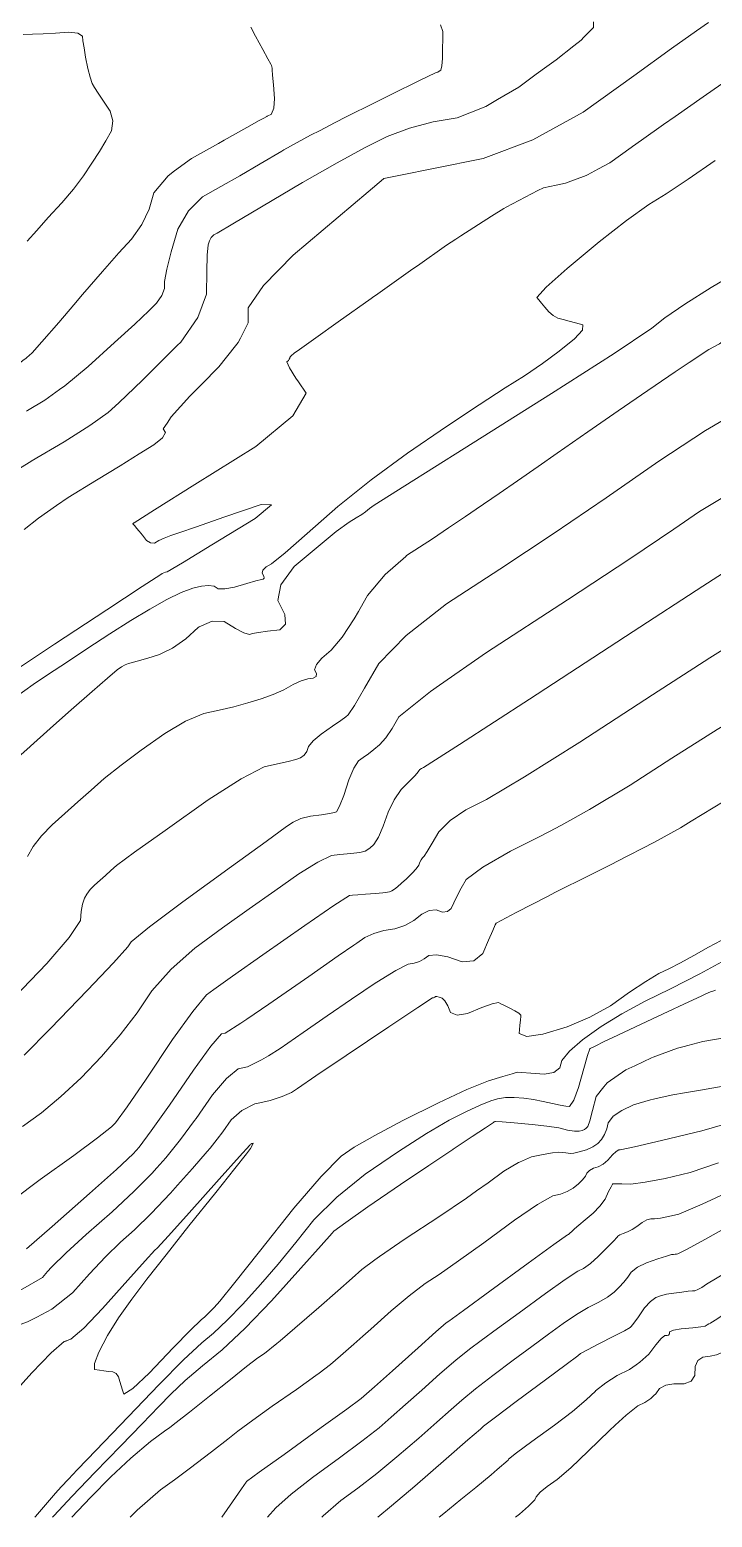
# Model space of a CAD drawing. Header units: inches. Extents: x 1337389 to 1347141, y 407035 to 414577.
# Drawn here: x 1338532 to 1338864, y 407035 to 407759 of the extents above; entities that cross this region are included whole.
import ezdxf

# ---------------------------------------------------------------- set-up
doc = ezdxf.new("R2010")
doc.units = ezdxf.units.IN
doc.header["$MEASUREMENT"] = 0
doc.layers.add('Topo', color=7, linetype='Continuous', lineweight=15, true_color=0x459900)

msp = doc.modelspace()

# ---------------------------------------------------------------- linework, layer by layer
at = {"layer": 'Topo'}
for p, q in [((1338778.0539, 407737.6461, 1020), (1338783.2169, 407741.3901, 1020)), ((1338679.8301, 407713.9589, 1015), (1338672.8641, 407710.3519, 1015)), ((1338763.338, 407672.9921, 1030), (1338778.8541, 407681.0671, 1030)), ((1338741.292, 407658.9562, 1030), (1338756.2099, 407668.5471, 1030)), ((1338738.8759, 407657.4029, 1030), (1338741.292, 407658.9562, 1030)), ((1338700.9218, 407630.8431, 1030), (1338718.0119, 407642.9361, 1030)), ((1338718.0119, 407642.9361, 1030), (1338720.1869, 407644.4748, 1030)), ((1338698.3639, 407629.0329, 1030), (1338700.9218, 407630.8431, 1030)), ((1338679.4389, 407615.6071, 1030), (1338681.703, 407617.2129, 1030)), ((1338829.2171, 407581.6489, 1045), (1338845.5671, 407592.8573, 1045)), ((1338820.8809, 407575.934, 1045), (1338829.2171, 407581.6489, 1045)), ((1338788.234, 407553.2419, 1045), (1338803.0929, 407563.584, 1045)), ((1338759.9502, 407533.674, 1045), (1338768.9119, 407539.8559, 1045)), ((1338735.347, 407516.8579, 1045), (1338743.552, 407522.424, 1045)), ((1338691.465, 407476.189, 1045), (1338695.3129, 407482.8612, 1045)), ((1338617.7621, 407470.3811, 1040), (1338615.1868, 407469.2309, 1040)), ((1338794.3611, 407374.4751, 1070), (1338789.9091, 407372.01, 1070)), ((1338851.7959, 407264.9759, 1095), (1338850.057, 407264.509, 1095)), ((1338839.3239, 407239.7949, 1100), (1338835.0778, 407238.8671, 1100)), ((1338607.2471, 407222.1682, 1075), (1338611.836, 407228.3899, 1075)), ((1338535.073, 407132.7408, 1080), (1338533.103, 407131.694, 1080)), ((1338549.121, 407121.0509, 1085), (1338549.3959, 407121.1468, 1085))]:
    msp.add_line(p, q, dxfattribs=at)
for points, elevation in [([(1338634.122, 407609.1899), (1338637.853, 407616.668), (1338637.9349, 407623.913), (1338645.2621, 407634.9079), (1338659.8331, 407649.6532), (1338681.65, 407668.1491), (1338696.257, 407680.523), (1338703.6549, 407686.7779), (1338703.844, 407686.911), (1338711.9859, 407688.61), (1338728.0789, 407691.8721), (1338752.125, 407696.6999), (1338776.3688, 407705.8271), (1338800.811, 407719.2531), (1338825.4499, 407736.9779), (1338843.837, 407750.155), (1338855.9711, 407758.7841), (1338861.8508, 407762.865)], 1025), ([(1338639.145, 407760.6289), (1338641.5031, 407756.1959), (1338645.0389, 407749.734), (1338647.501, 407745.202), (1338648.8891, 407742.602), (1338649.2019, 407741.9321), (1338649.4149, 407741.2612), (1338649.525, 407740.5881), (1338649.535, 407739.913), (1338649.733, 407737.2501), (1338650.122, 407732.5991), (1338650.699, 407725.9599), (1338650.396, 407721.1899), (1338649.264, 407718.418)], 1010), ([(1338731.4329, 407761.8119), (1338732.5059, 407758.5613), (1338732.5269, 407757.0771), (1338732.5168, 407754.3881), (1338732.4759, 407750.4941), (1338732.405, 407745.3949), (1338732.0949, 407741.8051), (1338731.548, 407739.7261), (1338730.762, 407739.157), (1338730.0691, 407738.75), (1338729.468, 407738.5061), (1338728.9581, 407738.4242), (1338721.5299, 407734.8309), (1338707.1822, 407727.726), (1338698.9699, 407723.626)], 1015), ([(1338801.1531, 407755.6569), (1338805.8939, 407760.4621), (1338805.9321, 407763.128)], 1020), ([(1338530.3601, 407656.3951), (1338535.0121, 407661.6671), (1338540.63, 407667.8758), (1338547.2131, 407675.0211), (1338552.948, 407681.818), (1338557.8352, 407688.2649), (1338561.8739, 407694.3639), (1338565.4743, 407700.0379), (1338568.6359, 407705.288), (1338571.3601, 407710.1141), (1338572.065, 407714.9378), (1338570.7509, 407719.7609), (1338567.4179, 407724.5809), (1338564.855, 407728.428), (1338563.062, 407731.2998), (1338562.039, 407733.1981), (1338560.9879, 407736.286), (1338559.91, 407740.563), (1338558.8042, 407746.0309), (1338558.004, 407750.4662), (1338557.5109, 407753.8702), (1338557.3228, 407756.241), (1338555.0181, 407757.6709), (1338550.5951, 407758.1599), (1338544.0552, 407757.7071), (1338538.189, 407757.3791), (1338532.9968, 407757.1772), (1338528.4811, 407757.1)], 1005), ([(1338783.2169, 407741.3901), (1338787.6948, 407744.6368), (1338796.255, 407751.4619)], 1020), ([(1338796.255, 407751.4619), (1338799.8159, 407754.302), (1338801.1531, 407755.6569)], 1020), ([(1338845.592, 407717.1443), (1338859.2781, 407726.709), (1338882.7961, 407743.032), (1338887.3102, 407746.514)], 1030), ([(1338759.1879, 407725.3992), (1338769.534, 407731.4691), (1338778.0539, 407737.6461)], 1020), ([(1338603.403, 407605.6789), (1338605.0389, 407607.3201), (1338613.3461, 407619.2632), (1338617.5619, 407630.7071), (1338617.6861, 407641.6521), (1338617.964, 407649.6131), (1338618.397, 407654.5889), (1338618.9851, 407656.5799), (1338619.906, 407658.203), (1338621.16, 407659.457), (1338622.7479, 407660.3431), (1338630.461, 407664.881), (1338644.2969, 407673.0729), (1338664.258, 407684.9172), (1338681.1001, 407694.5779), (1338694.824, 407702.056), (1338705.4301, 407707.35), (1338716.426, 407711.508), (1338727.8139, 407714.5301), (1338739.5929, 407716.4149), (1338753.4999, 407722.0622), (1338759.1879, 407725.3992)], 1020), ([(1338698.9699, 407723.626), (1338685.9159, 407717.11), (1338679.8301, 407713.9589)], 1015), ([(1338646.8989, 407717.1311), (1338645.4511, 407716.3821), (1338644.128, 407715.6621), (1338643.1749, 407715.0972), (1338637.2202, 407711.7541), (1338626.262, 407705.6331), (1338623.4062, 407704.041)], 1010), ([(1338649.264, 407718.418), (1338649.211, 407718.2889), (1338647.145, 407717.2579), (1338646.8989, 407717.1311)], 1010), ([(1338829.228, 407705.629), (1338839.9481, 407713.2), (1338845.592, 407717.1443)], 1030), ([(1338672.8641, 407710.3519), (1338668.2529, 407707.9649), (1338655.2079, 407700.8431)], 1015), ([(1338655.2079, 407700.8431), (1338654.1929, 407700.2891), (1338643.7362, 407694.0849), (1338633.8399, 407688.3171), (1338624.5051, 407682.9881), (1338615.731, 407678.0959), (1338608.8, 407671.1671), (1338603.7109, 407662.2012), (1338600.4649, 407651.1981), (1338598.2878, 407642.7411), (1338597.1809, 407636.831), (1338597.1431, 407633.4659), (1338595.847, 407629.9489), (1338593.294, 407626.2779), (1338589.4831, 407622.4531), (1338582.671, 407616.039), (1338572.8588, 407607.0369), (1338560.0468, 407595.4461), (1338548.7291, 407586.088), (1338546.1598, 407584.225)], 1015), ([(1338623.4062, 407704.041), (1338610.302, 407696.7349), (1338602.109, 407690.591)], 1010), ([(1338808.36, 407691.6092), (1338813.852, 407694.6262), (1338824.1591, 407702.0411)], 1030), ([(1338824.1591, 407702.0411), (1338824.8059, 407702.506), (1338829.228, 407705.629)], 1030), ([(1338865.1342, 407695.7042), (1338851.9949, 407686.59), (1338841.1919, 407679.4519), (1338832.726, 407674.2911), (1338821.869, 407666.5171), (1338808.6221, 407656.1291), (1338792.9852, 407643.127), (1338782.881, 407634.0739), (1338778.311, 407628.97), (1338779.273, 407627.8139), (1338780.5599, 407626.2651), (1338782.1709, 407624.3232), (1338784.106, 407621.9871), (1338786.239, 407620.2051), (1338788.572, 407618.9782), (1338791.103, 407618.3041), (1338793.9542, 407617.544), (1338797.1269, 407616.6972), (1338800.6211, 407615.763), (1338800.449, 407613.1387), (1338796.6121, 407608.827), (1338789.11, 407602.825), (1338780.9831, 407596.8571), (1338772.2309, 407590.9231), (1338762.8549, 407585.0231), (1338750.2433, 407576.7871), (1338734.3959, 407566.2139), (1338715.313, 407553.3052), (1338697.654, 407540.311), (1338681.418, 407527.233), (1338666.6062, 407514.0711), (1338655.8579, 407504.789), (1338649.174, 407499.3868), (1338646.555, 407497.866), (1338645.0602, 407496.3621), (1338644.689, 407494.8781), (1338645.4431, 407493.4118), (1338645.6269, 407492.3961), (1338645.2428, 407491.831), (1338644.289, 407491.7169), (1338641.6251, 407491.0339), (1338637.252, 407489.7811), (1338631.17, 407487.9592), (1338626.488, 407487.1251), (1338623.2049, 407487.28), (1338621.322, 407488.423), (1338618.6498, 407488.8489), (1338615.188, 407488.5571), (1338610.938, 407487.547), (1338605.3329, 407485.34), (1338598.3729, 407481.9359), (1338590.0569, 407477.335), (1338580.79, 407471.809), (1338570.5699, 407465.3581), (1338559.3979, 407457.98), (1338549.4499, 407451.4062), (1338540.726, 407445.6341), (1338533.226, 407440.6641), (1338525.1459, 407434.7981)], 1035), ([(1338602.109, 407690.591), (1338598.8859, 407688.1741), (1338592.0149, 407679.9508), (1338589.6892, 407672.0661), (1338586.0731, 407664.567), (1338581.165, 407657.4531), (1338574.9671, 407650.7249), (1338566.9908, 407641.7201), (1338557.2369, 407630.4379), (1338553.0419, 407625.5049)], 1010), ([(1338787.6301, 407683.681), (1338792.2079, 407684.6001), (1338802.2511, 407688.38)], 1030), ([(1338802.2511, 407688.38), (1338802.9859, 407688.6569), (1338808.36, 407691.6092)], 1030), ([(1338778.8541, 407681.0671), (1338781.518, 407682.4541), (1338787.6301, 407683.681)], 1030), ([(1338756.2099, 407668.5471), (1338762.214, 407672.4071), (1338763.338, 407672.9921)], 1030), ([(1338720.1869, 407644.4748), (1338734.2961, 407654.4579), (1338738.8759, 407657.4029)], 1030), ([(1338730.8759, 407440.3319), (1338753.848, 407456.2781), (1338793.2309, 407481.914), (1338823.6229, 407501.883), (1338845.022, 407516.186), (1338857.4301, 407524.8221), (1338875.2571, 407535.6229), (1338898.5027, 407548.5892), (1338927.1691, 407563.7209), (1338949.464, 407576.3458), (1338965.387, 407586.465), (1338974.9389, 407594.078), (1338993.2549, 407604.588), (1339020.3359, 407617.995), (1339056.1811, 407634.2989), (1339085.781, 407646.6749), (1339095.4749, 407650.182)], 1055), ([(1338879.348, 407643.501), (1338863.1361, 407633.834), (1338850.2289, 407625.7101), (1338840.627, 407619.1291), (1338834.3298, 407614.0921), (1338815.948, 407601.808), (1338785.4789, 407582.2779), (1338742.9252, 407555.5011), (1338714.1589, 407537.3809), (1338699.179, 407527.9182), (1338697.9881, 407527.111), (1338696.885, 407526.3), (1338695.8711, 407525.4841), (1338694.9471, 407524.6621), (1338693.151, 407523.4289), (1338690.4861, 407521.786), (1338686.9499, 407519.731), (1338680.7421, 407515.0868), (1338671.8631, 407507.852), (1338660.312, 407498.026), (1338653.7648, 407489.2308), (1338652.224, 407481.4651), (1338655.687, 407474.73), (1338656.0141, 407470.002), (1338653.2059, 407467.283), (1338647.2631, 407466.5721), (1338642.8378, 407465.96), (1338639.933, 407465.4459), (1338638.547, 407465.03), (1338635.7971, 407465.8619), (1338631.6831, 407467.9399), (1338626.206, 407471.2651), (1338620.3479, 407471.5347), (1338617.7621, 407470.3811)], 1040), ([(1338681.703, 407617.2129), (1338697.7641, 407628.609), (1338698.3639, 407629.0329)], 1030), ([(1338553.0419, 407625.5049), (1338545.7051, 407616.8782), (1338537.544, 407607.4109), (1338532.756, 407602.036), (1338531.339, 407600.7539), (1338530.2531, 407599.817), (1338529.4989, 407599.2243), (1338529.077, 407598.976), (1338522.066, 407593.3918), (1338517.0671, 407589.3781)], 1010), ([(1338662.847, 407603.777), (1338673.0629, 407611.0832), (1338679.4389, 407615.6071)], 1030), ([(1338631.766, 407605.4521), (1338633.082, 407607.1051), (1338634.122, 407609.1899)], 1025), ([(1338852.363, 407597.3479), (1338862.029, 407603.7341), (1338867.2079, 407606.467), (1338872.7209, 407610.473)], 1045), ([(1338586.4141, 407588.7351), (1338592.6411, 407594.877), (1338603.403, 407605.6789)], 1020), ([(1338615.1461, 407586.718), (1338623.623, 407595.2251), (1338631.766, 407605.4521)], 1025), ([(1338662.3501, 407587.9439), (1338661.1121, 407589.7439), (1338657.983, 407594.8429), (1338656.7561, 407597.7312), (1338657.4301, 407598.4069), (1338657.8801, 407598.973), (1338658.1068, 407599.4279), (1338658.111, 407599.7729), (1338658.4599, 407600.297), (1338659.1539, 407600.999), (1338659.9429, 407601.667)], 1030), ([(1338659.9429, 407601.667), (1338660.1931, 407601.8792), (1338662.847, 407603.777)], 1030), ([(1338845.5671, 407592.8573), (1338845.597, 407592.8781), (1338852.363, 407597.3479)], 1045), ([(1338525.6201, 407448.3139), (1338543.701, 407460.256), (1338569.123, 407477.0431), (1338586.3261, 407488.3751), (1338595.3091, 407494.253), (1338596.074, 407494.6759), (1338596.8478, 407495.0211), (1338597.6331, 407495.2871), (1338598.428, 407495.476), (1338605.9589, 407499.906), (1338620.227, 407508.576), (1338641.2301, 407521.4869), (1338649.211, 407528.03), (1338644.1701, 407528.2052), (1338626.1051, 407522.012), (1338612.764, 407517.438), (1338604.1471, 407514.4839), (1338600.254, 407513.15), (1338596.99, 407511.873), (1338594.356, 407510.655), (1338592.351, 407509.4951), (1338590.3619, 407509.546), (1338588.3871, 407510.8091), (1338586.427, 407513.2821), (1338584.823, 407515.2741), (1338583.5771, 407516.7839), (1338582.6871, 407517.812), (1338582.086, 407518.5039), (1338581.7739, 407518.8601), (1338581.7501, 407518.8801), (1338581.7879, 407518.9399), (1338581.8871, 407519.0398), (1338582.049, 407519.18), (1338582.1781, 407519.2872), (1338582.2762, 407519.36), (1338582.3409, 407519.3999), (1338592.2481, 407525.6141), (1338611.995, 407538.001), (1338641.5827, 407556.5619), (1338659.6308, 407571.373), (1338666.1409, 407582.4341), (1338662.3501, 407587.9439)], 1030), ([(1338532.2509, 407549.2779), (1338548.3081, 407558.7039), (1338560.879, 407566.6372), (1338569.7799, 407572.97), (1338575.011, 407577.7019), (1338582.6309, 407585.0051), (1338586.4141, 407588.7351)], 1020), ([(1338598.3849, 407567.8999), (1338600.4418, 407570.9859), (1338609.4761, 407581.0278), (1338615.1461, 407586.718)], 1025), ([(1338546.1598, 407584.225), (1338538.9041, 407578.964), (1338530.5721, 407574.0731), (1338529.9568, 407573.6561)], 1015), ([(1338803.0929, 407563.584), (1338817.9131, 407573.8991), (1338820.8809, 407575.934)], 1045), ([(1338868.977, 407569.383), (1338860.4271, 407564.2499), (1338837.6709, 407549.36), (1338811.9991, 407531.4918), (1338786.2321, 407513.9479), (1338760.369, 407496.727), (1338734.4121, 407479.8312), (1338714.7882, 407464.5451), (1338701.4971, 407450.8712), (1338694.5401, 407438.808), (1338689.5418, 407430.469), (1338686.5039, 407425.855), (1338685.4269, 407424.9651), (1338682.89, 407423.112), (1338678.8959, 407420.297), (1338673.4419, 407416.5189), (1338669.5538, 407413.2238), (1338667.2299, 407410.41), (1338666.47, 407408.08), (1338665.1762, 407406.2579), (1338663.347, 407404.9471), (1338660.9831, 407404.145), (1338657.2581, 407403.1491), (1338652.172, 407401.961), (1338645.725, 407400.5791), (1338634.454, 407394.7331), (1338618.3612, 407384.424), (1338597.4441, 407369.6521), (1338582.5979, 407359.006), (1338573.825, 407352.489), (1338571.122, 407350.099), (1338568.449, 407347.7269), (1338565.804, 407345.3739), (1338563.189, 407343.0401), (1338561.0439, 407340.7959), (1338559.37, 407338.6429), (1338558.166, 407336.5799), (1338557.254, 407333.759), (1338556.6331, 407330.1799), (1338556.3028, 407325.843), (1338550.7451, 407317.413), (1338539.9611, 407304.8891), (1338523.9501, 407288.273)], 1050), ([(1338544.6731, 407527.7608), (1338550.3281, 407531.736), (1338564.1119, 407540.0998), (1338575.6339, 407547.1399), (1338584.897, 407552.8562), (1338591.8978, 407557.2481), (1338596.169, 407560.753), (1338597.7102, 407563.371), (1338596.5199, 407565.1011), (1338598.3849, 407567.8999)], 1025), ([(1338515.693, 407538.9728), (1338519.9401, 407541.7669), (1338532.0671, 407549.1699), (1338532.2509, 407549.2779)], 1020), ([(1338768.9119, 407539.8559), (1338778.976, 407546.7981), (1338788.234, 407553.2419)], 1045), ([(1338528.902, 407516.072), (1338535.829, 407521.544), (1338544.6731, 407527.7608)], 1025), ([(1338743.552, 407522.424), (1338748.841, 407526.0119), (1338759.9502, 407533.674)], 1045), ([(1338714.5439, 407503.0049), (1338714.9761, 407503.3831), (1338727.507, 407511.54), (1338735.347, 407516.8579)], 1045), ([(1338876.3531, 407499.725), (1338858.999, 407488.457), (1338825.1028, 407466.4011), (1338774.6629, 407433.5581), (1338740.702, 407411.4939), (1338723.219, 407400.2099), (1338722.2149, 407399.7059), (1338721.4379, 407399.1839), (1338720.8892, 407398.6429), (1338720.566, 407398.0838), (1338719.039, 407396.3772), (1338716.3059, 407393.5209), (1338712.3668, 407389.5161), (1338708.9199, 407384.531), (1338705.963, 407378.5649), (1338703.4971, 407371.6191), (1338701.1971, 407366.358), (1338699.0631, 407362.785), (1338697.0947, 407360.8971), (1338694.8203, 407359.5661), (1338692.236, 407358.7939), (1338689.345, 407358.5779), (1338686.0711, 407358.262), (1338682.4132, 407357.8451), (1338678.3729, 407357.3279), (1338671.7561, 407354.2278), (1338662.5641, 407348.544), (1338650.7951, 407340.2771), (1338638.4179, 407331.4691), (1338625.4332, 407322.1199), (1338611.8401, 407312.2299), (1338600.37, 407302.045), (1338591.023, 407291.5649), (1338583.8, 407280.789), (1338575.646, 407270.1389), (1338566.5608, 407259.614), (1338556.546, 407249.2139), (1338546.7951, 407240.072), (1338537.3069, 407232.1869), (1338528.0841, 407225.5602)], 1060), ([(1338695.3129, 407482.8612), (1338695.9161, 407483.9071), (1338704.4449, 407494.1719), (1338714.5439, 407503.0049)], 1045), ([(1338530.4389, 407356.8359), (1338533.317, 407361.769), (1338537.3209, 407366.919), (1338542.451, 407372.2849), (1338548.706, 407377.8691), (1338555.0301, 407383.496), (1338561.4239, 407389.168), (1338567.8869, 407394.8839), (1338576.022, 407401.396), (1338585.828, 407408.7061), (1338597.3059, 407416.812), (1338607.4471, 407422.75), (1338616.2491, 407426.519), (1338623.7141, 407428.1192), (1338630.8579, 407429.8351), (1338637.6809, 407431.668), (1338644.1822, 407433.6169), (1338650.0229, 407435.7541), (1338655.2022, 407438.078), (1338659.721, 407440.5901), (1338663.6071, 407442.3701), (1338666.8609, 407443.4161), (1338669.482, 407443.729), (1338670.9079, 407444.5629), (1338671.1401, 407445.916), (1338670.1771, 407447.7891), (1338671.0511, 407450.327), (1338673.7621, 407453.5309), (1338678.3112, 407457.4002), (1338683.519, 407463.752), (1338689.3881, 407472.5881), (1338691.465, 407476.189)], 1045), ([(1338615.1868, 407469.2309), (1338614.1079, 407468.7501), (1338613.621, 407468.3199)], 1040), ([(1338523.499, 407189.8041), (1338536.6249, 407199.6549), (1338553.0229, 407211.4382), (1338564.619, 407219.9821), (1338571.4119, 407225.288), (1338573.4039, 407227.356), (1338579.018, 407235.1299), (1338588.255, 407248.6091), (1338601.1149, 407267.794), (1338610.8759, 407281.448), (1338617.538, 407289.5711), (1338621.1011, 407292.1638), (1338630.2721, 407298.6661), (1338645.0529, 407309.0781), (1338665.442, 407323.401), (1338679.5039, 407333.0089), (1338687.2399, 407337.9041), (1338688.649, 407338.084), (1338691.2031, 407338.3251), (1338694.9011, 407338.6251), (1338699.7441, 407338.9861), (1338703.3009, 407339.2799), (1338705.5721, 407339.5069), (1338706.557, 407339.6659), (1338707.719, 407340.1711), (1338709.0569, 407341.0189), (1338710.571, 407342.2129), (1338712.5079, 407343.898), (1338714.866, 407346.0749), (1338717.647, 407348.742), (1338719.6621, 407350.9729), (1338720.9101, 407352.7671), (1338721.3908, 407354.123), (1338721.9678, 407355.287), (1338722.6409, 407356.261), (1338723.4099, 407357.043), (1338724.994, 407359.4231), (1338727.3931, 407363.402), (1338730.6061, 407368.979), (1338736.088, 407374.3729), (1338743.838, 407379.5832), (1338753.856, 407384.6111), (1338772.3081, 407395.628), (1338799.192, 407412.6348), (1338834.5101, 407435.6319), (1338862.5039, 407453.6039), (1338883.1759, 407466.5522)], 1065), ([(1338613.621, 407468.3199), (1338607.488, 407462.909), (1338601.0079, 407458.3959), (1338596.061, 407455.9099)], 1040), ([(1338596.061, 407455.9099), (1338594.6681, 407455.21), (1338589.0272, 407453.5199)], 1040), ([(1338585.7139, 407452.5489), (1338583.893, 407452.018), (1338580.9429, 407451.209), (1338579.6171, 407450.924), (1338578.0529, 407450.2549), (1338576.252, 407449.1998), (1338574.2129, 407447.7599), (1338569.4459, 407443.786), (1338561.95, 407437.2779), (1338551.7261, 407428.2371), (1338547.6029, 407424.5799)], 1040), ([(1338589.0272, 407453.5199), (1338588.4682, 407453.3519), (1338585.7139, 407452.5489)], 1040), ([(1338710.5301, 407423.8191), (1338711.1921, 407424.9669), (1338726.5019, 407437.2959), (1338730.8759, 407440.3319)], 1055), ([(1338907.3779, 407443.6948), (1338889.9999, 407433.38), (1338866.009, 407418.751), (1338861.1221, 407415.6789)], 1070), ([(1338528.971, 407260.1621), (1338541.68, 407273.14), (1338559.7189, 407291.871), (1338572.2741, 407305.1469), (1338579.3449, 407312.9691), (1338580.931, 407315.3349), (1338589.8629, 407322.6419), (1338606.141, 407334.889), (1338629.7649, 407352.0758), (1338646.5641, 407364.2719), (1338656.5379, 407371.475), (1338659.6858, 407373.6871), (1338663.5661, 407375.3889), (1338668.177, 407376.5819), (1338673.5198, 407377.266), (1338677.417, 407377.8361), (1338679.869, 407378.292), (1338680.875, 407378.633), (1338682.3759, 407381.407), (1338684.371, 407386.613), (1338686.8601, 407394.2501), (1338689.2748, 407399.8659), (1338691.6171, 407403.459), (1338693.885, 407405.0309), (1338696.34, 407406.8568), (1338698.983, 407408.9401), (1338701.814, 407411.2771), (1338704.792, 407414.728), (1338707.9182, 407419.291), (1338710.5301, 407423.8191)], 1055), ([(1338547.6029, 407424.5799), (1338541.6122, 407419.2651), (1338531.9219, 407410.643)], 1040), ([(1338531.9219, 407410.643), (1338531.607, 407410.3629), (1338521.7119, 407401.531), (1338513.598, 407393.042), (1338507.2651, 407384.896), (1338502.7121, 407377.0918), (1338499.261, 407366.4199), (1338496.9101, 407352.8799), (1338496.7612, 407350.9268)], 1040), ([(1338861.1221, 407415.6789), (1338843.9161, 407404.862), (1338823.722, 407391.713), (1338803.914, 407379.763), (1338794.3611, 407374.4751)], 1070), ([(1338817.266, 407354.5109), (1338835.5202, 407363.8972), (1338848.251, 407370.79), (1338853.323, 407374.0932), (1338869.514, 407383.8989), (1338877.011, 407388.3763)], 1075), ([(1338789.9091, 407372.01), (1338784.494, 407369.012), (1338779.1403, 407366.325)], 1070), ([(1338779.1403, 407366.325), (1338765.461, 407359.4609), (1338751.9619, 407351.6859), (1338743.997, 407345.6892), (1338741.565, 407341.469), (1338739.5389, 407337.716), (1338737.919, 407334.4311), (1338736.7041, 407331.6129), (1338734.8721, 407330.0831), (1338732.4219, 407329.8409), (1338729.354, 407330.888), (1338725.999, 407330.5531), (1338722.356, 407328.8359), (1338718.4251, 407325.737), (1338714.0401, 407323.3857), (1338709.1999, 407321.7819), (1338703.9071, 407320.925), (1338699.073, 407319.476), (1338694.7011, 407317.4339), (1338690.7881, 407314.7999), (1338689.3361, 407313.7969)], 1070), ([(1338804.0908, 407347.873), (1338815.131, 407353.4129), (1338817.266, 407354.5109)], 1075), ([(1338783.744, 407337.6279), (1338787.084, 407339.338), (1338804.0908, 407347.873)], 1075), ([(1338700.167, 407295.5069), (1338700.5389, 407295.7581), (1338709.716, 407301.4501), (1338715.7331, 407304.5268), (1338718.5889, 407304.99), (1338721.2009, 407305.855), (1338723.5668, 407307.124), (1338725.6881, 407308.796), (1338729.4741, 407309.1012), (1338734.9261, 407308.04), (1338742.0438, 407305.6121), (1338747.7279, 407306.1719), (1338751.98, 407309.7219), (1338754.798, 407316.2608), (1338756.8351, 407320.893), (1338758.09, 407323.6198), (1338758.5641, 407324.4412), (1338768.2281, 407329.681), (1338783.744, 407337.6279)], 1075), ([(1338874.087, 407319.2971), (1338861.8829, 407312.7371), (1338854.686, 407308.705), (1338848.246, 407305.226), (1338842.562, 407302.2979), (1338837.6351, 407299.9219), (1338831.261, 407296.126), (1338823.4419, 407290.91), (1338814.177, 407284.273), (1338804.053, 407278.6461), (1338793.0691, 407274.0281), (1338781.2261, 407270.421), (1338773.4442, 407269.3121), (1338769.7211, 407270.704), (1338770.058, 407274.5952), (1338770.2979, 407277.397), (1338770.4421, 407279.1119), (1338770.4899, 407279.7389), (1338769.5639, 407280.6392), (1338767.6629, 407281.813), (1338764.7877, 407283.261), (1338762.5008, 407284.408), (1338760.8011, 407285.2529), (1338759.6899, 407285.797), (1338756.6272, 407285.1982), (1338751.612, 407283.456), (1338744.6448, 407280.5699), (1338739.552, 407279.7409), (1338736.3321, 407280.967), (1338734.9861, 407284.2492), (1338733.61, 407286.601), (1338732.2031, 407288.021), (1338730.7671, 407288.5111), (1338729.7059, 407288.756), (1338729.02, 407288.756), (1338728.7089, 407288.5111), (1338728.3609, 407288.3237), (1338727.978, 407288.1968), (1338727.5589, 407288.1291), (1338720.3589, 407283.425), (1338706.378, 407274.0831), (1338685.617, 407260.104), (1338670.7861, 407250.0931), (1338661.8849, 407244.0521), (1338658.9152, 407241.979), (1338654.461, 407240.02), (1338648.525, 407238.176), (1338643.537, 407237.0141)], 1080), ([(1338689.3361, 407313.7969), (1338681.686, 407308.511), (1338667.3951, 407298.569), (1338647.913, 407284.9731), (1338637.184, 407277.706)], 1070), ([(1338549.3959, 407121.1468), (1338551.635, 407121.9269), (1338557.843, 407127.2751), (1338567.0491, 407136.852), (1338579.252, 407150.6581), (1338587.732, 407160.1649), (1338592.491, 407165.373), (1338593.5272, 407166.2841), (1338599.093, 407172.3311), (1338609.1871, 407183.5149), (1338623.8111, 407199.8359), (1338633.6251, 407210.813), (1338638.6309, 407216.445), (1338638.8281, 407216.733), (1338639.1669, 407216.9731), (1338639.6491, 407217.1661), (1338640.273, 407217.3109), (1338640.053, 407216.5419), (1338638.9891, 407214.8591), (1338637.0811, 407212.2618), (1338631.4608, 407205.1), (1338622.1269, 407193.371), (1338609.0811, 407177.077), (1338597.9131, 407162.993), (1338588.6221, 407151.1189), (1338581.2091, 407141.4549), (1338574.8318, 407132.308), (1338569.491, 407123.68), (1338565.1851, 407115.57), (1338563.079, 407110.0613), (1338563.1722, 407107.153), (1338565.464, 407106.847), (1338567.7011, 407106.5669), (1338569.8838, 407106.313), (1338572.013, 407106.0859), (1338573.651, 407105.182), (1338574.8011, 407103.602), (1338575.4602, 407101.3461), (1338576.1101, 407099.182), (1338576.749, 407097.1111), (1338577.377, 407095.133), (1338581.702, 407097.9029), (1338589.7229, 407105.4211), (1338601.44, 407117.6871), (1338609.8601, 407126.3591), (1338614.9819, 407131.4351), (1338616.806, 407132.918), (1338618.9309, 407134.916), (1338621.3582, 407137.4311), (1338624.087, 407140.4621), (1338631.4539, 407149.512), (1338643.4601, 407164.5791), (1338660.1049, 407185.6641), (1338673.3169, 407201.1661), (1338683.0951, 407211.0851), (1338689.44, 407215.42), (1338699.446, 407221.182), (1338713.1149, 407228.372), (1338730.4451, 407236.989), (1338744.322, 407243.432), (1338754.7452, 407247.701), (1338761.714, 407249.7959), (1338766.3659, 407251.1921), (1338768.7085, 407251.8878), (1338768.7544, 407251.8807), (1338770.964, 407251.7121), (1338775.3412, 407251.3831), (1338781.899, 407250.892), (1338786.6031, 407251.755), (1338789.452, 407253.9699), (1338790.4461, 407257.5399), (1338794.1318, 407262.0837), (1338800.507, 407267.603), (1338809.5721, 407274.097), (1338819.733, 407280.411), (1338830.9892, 407286.546), (1338843.3401, 407292.5), (1338857.5869, 407299.838), (1338873.729, 407308.5589)], 1085), ([(1338647.7031, 407259.943), (1338653.4139, 407263.4761), (1338664.64, 407271.3102), (1338676.2361, 407279.302), (1338688.203, 407287.4519), (1338700.167, 407295.5069)], 1075), ([(1338859.9419, 407289.7749), (1338858.493, 407289.136), (1338849.752, 407285.098), (1338842.185, 407281.545)], 1090), ([(1338865.173, 407291.859), (1338863.8567, 407291.319), (1338863.1939, 407291.209), (1338859.9419, 407289.7749)], 1090), ([(1338842.185, 407281.545), (1338836.9721, 407279.0972), (1338826.272, 407274.045), (1338817.6511, 407269.9431), (1338811.1098, 407266.7889), (1338806.6639, 407264.626), (1338804.3139, 407263.453), (1338804.0578, 407263.2699), (1338803.0229, 407260.0452), (1338801.2081, 407253.7769), (1338798.6131, 407244.468), (1338796.2811, 407238.3071), (1338794.2101, 407235.2939), (1338792.3999, 407235.4288), (1338789.653, 407235.8819), (1338785.966, 407236.6531), (1338781.34, 407237.7412), (1338776.6889, 407238.6), (1338772.01, 407239.23), (1338767.306, 407239.6308), (1338763.0441, 407239.5609), (1338759.2241, 407239.018), (1338755.847, 407238.0019), (1338750.796, 407235.934), (1338744.072, 407232.8121), (1338735.6732, 407228.6359), (1338724.6559, 407222.15), (1338711.02, 407213.354), (1338694.7652, 407202.2469), (1338681.024, 407191.1638), (1338669.7968, 407180.104), (1338661.085, 407169.0681), (1338652.4271, 407158.544), (1338643.8222, 407148.532), (1338635.271, 407139.0321), (1338627.6639, 407131.1501), (1338621.0028, 407124.8873), (1338615.2861, 407120.2409), (1338606.47, 407111.906), (1338594.557, 407099.881), (1338579.5449, 407084.1659), (1338567.89, 407072), (1338559.5909, 407063.3841), (1338554.6498, 407058.3181), (1338550.4211, 407053.9001), (1338546.9041, 407050.132), (1338544.0991, 407047.013), (1338534.3528, 407035.6411), (1338534.0547, 407035.2906)], 1090), ([(1338637.184, 407277.706), (1338634.3229, 407275.7681), (1338626.6229, 407270.955), (1338624.8139, 407270.5329), (1338619.696, 407264.5409), (1338611.2681, 407252.978), (1338599.5299, 407235.844), (1338590.728, 407223.3312), (1338584.862, 407215.44), (1338581.9321, 407212.169), (1338573.886, 407204.64), (1338560.7241, 407192.8518), (1338542.4462, 407176.8049), (1338530.101, 407165.9269)], 1070), ([(1338871.9409, 407269.089), (1338871.433, 407268.9749), (1338859.0979, 407266.935), (1338851.7959, 407264.9759)], 1095), ([(1338628.246, 407249.726), (1338632.9589, 407253.4899), (1338637.5739, 407254.5659), (1338644.3919, 407257.894), (1338647.7031, 407259.943)], 1075), ([(1338834.9071, 407259.253), (1338834.1581, 407258.9761), (1338825.898, 407255.0971)], 1095), ([(1338850.057, 407264.509), (1338846.673, 407263.602), (1338834.9071, 407259.253)], 1095), ([(1338825.898, 407255.0971), (1338821.553, 407253.0561), (1338812.5691, 407246.7872), (1338810.942, 407244.779)], 1095), ([(1338611.836, 407228.3899), (1338612.564, 407229.378), (1338620.4539, 407240.896), (1338627.2531, 407248.9339), (1338628.246, 407249.726)], 1075), ([(1338810.942, 407244.779), (1338807.2059, 407240.168), (1338805.4641, 407233.199), (1338804.073, 407228.3009), (1338803.0338, 407225.4751), (1338802.346, 407224.719), (1338801.431, 407224.0799), (1338800.2901, 407223.5579), (1338798.922, 407223.1532), (1338796.5819, 407223.2189), (1338793.268, 407223.7561), (1338788.982, 407224.7639), (1338783.2252, 407225.684), (1338775.995, 407226.514), (1338767.294, 407227.2561), (1338761.386, 407227.7269), (1338758.27, 407227.926), (1338757.947, 407227.8548), (1338757.586, 407227.7011), (1338757.1888, 407227.463), (1338756.755, 407227.143), (1338754.227, 407225.4591)], 1095), ([(1338869.0282, 407245.138), (1338857.8911, 407243.1389), (1338850.219, 407241.8702)], 1100), ([(1338643.537, 407237.0141), (1338641.1049, 407236.447), (1338634.8099, 407233.3262), (1338629.6409, 407228.8141), (1338625.597, 407222.9111), (1338622.7451, 407219.3081)], 1080), ([(1338835.0778, 407238.8671), (1338833.576, 407238.5391), (1338825.2889, 407236.0111), (1338819.5841, 407233.331), (1338815.5169, 407230.494), (1338813.0891, 407227.4978), (1338813.0339, 407227.2782)], 1100), ([(1338850.219, 407241.8702), (1338844.4429, 407240.914), (1338839.3239, 407239.7949)], 1100), ([(1338874.806, 407228.0981), (1338858.5118, 407223.389), (1338839.007, 407218.7511), (1338825.781, 407215.6649), (1338818.8339, 407214.13), (1338818.1649, 407214.1472), (1338816.9501, 407213.3131), (1338815.1869, 407211.6281), (1338812.8771, 407209.092), (1338810.5451, 407207.166), (1338808.1899, 407205.8509), (1338805.813, 407205.1469), (1338803.9739, 407204.1459), (1338802.6719, 407202.8491), (1338801.908, 407201.2549), (1338800.5461, 407199.5001), (1338798.5889, 407197.5829), (1338796.034, 407195.505), (1338793.098, 407193.8471), (1338789.7811, 407192.6081), (1338786.0831, 407191.789), (1338778.634, 407187.57), (1338767.434, 407179.9508), (1338752.483, 407168.9318), (1338740.2619, 407160.099), (1338730.772, 407153.4541), (1338724.012, 407148.9952), (1338716.2078, 407143.073), (1338707.361, 407135.6889), (1338697.47, 407126.8411), (1338693.586, 407123.389)], 1105), ([(1338754.227, 407225.4591), (1338753.3142, 407224.8509), (1338746.8651, 407220.586), (1338737.5339, 407214.431)], 1095), ([(1338813.0339, 407227.2782), (1338812.3011, 407224.3431), (1338811.175, 407221.5811), (1338809.7131, 407219.2123), (1338807.913, 407217.236), (1338805.5199, 407215.5652), (1338802.535, 407214.2002), (1338798.9582, 407213.14), (1338796.273, 407212.5041), (1338794.4799, 407212.2919), (1338793.578, 407212.5041), (1338792.3679, 407212.6971), (1338790.848, 407212.872), (1338789.0188, 407213.0277), (1338785.8901, 407212.7089), (1338781.461, 407211.9151), (1338775.7331, 407210.646), (1338769.89, 407208.1421)], 1100), ([(1338593.44, 407205.323), (1338597.8451, 407210.239), (1338605.027, 407219.1591), (1338607.2471, 407222.1682)], 1075), ([(1338622.7451, 407219.3081), (1338619.3261, 407214.986), (1338617.876, 407213.289)], 1080), ([(1338737.5339, 407214.431), (1338737.4082, 407214.3481), (1338725.805, 407206.57), (1338712.057, 407197.2511), (1338696.1632, 407186.391), (1338685.3069, 407178.822), (1338679.4891, 407174.5439), (1338678.71, 407173.557), (1338673.4001, 407167.5762), (1338663.5569, 407156.6012), (1338649.1831, 407140.632), (1338636.3972, 407127.3841), (1338625.1998, 407116.855), (1338615.5899, 407109.0471), (1338607.262, 407101.8309), (1338600.2171, 407095.206), (1338594.4531, 407089.172), (1338586.3649, 407080.796), (1338575.9519, 407070.078), (1338563.2141, 407057.0179), (1338552.3122, 407045.6321), (1338543.2461, 407035.9182), (1338542.6817, 407035.2906)], 1095), ([(1338617.876, 407213.289), (1338610.828, 407205.0371), (1338603.5521, 407196.917)], 1080), ([(1338769.89, 407208.1421), (1338769.3489, 407207.9099), (1338762.3119, 407203.707), (1338754.6189, 407198.0381), (1338749.01, 407194.127)], 1100), ([(1338540.2847, 407154.8519), (1338542.211, 407157.031), (1338549.3121, 407164.0059), (1338559.1271, 407172.9941), (1338571.658, 407183.9959), (1338582.2879, 407193.8702), (1338591.017, 407202.6179), (1338593.44, 407205.323)], 1075), ([(1338866.7551, 407207.8652), (1338852.9191, 407203.135), (1338840.682, 407200.225), (1338831.0659, 407198.322), (1338824.0709, 407197.426), (1338819.6979, 407197.5371), (1338816.7402, 407197.5792), (1338815.1959, 407197.5508), (1338815.0679, 407197.4542), (1338814.41, 407196.1951), (1338813.2209, 407193.7731), (1338811.5028, 407190.19), (1338809.024, 407186.717), (1338805.7851, 407183.3539), (1338801.7851, 407180.0999), (1338798.7179, 407177.5291), (1338796.5839, 407175.6402), (1338795.3821, 407174.4331), (1338794.4131, 407173.5441), (1338793.6771, 407172.9743), (1338793.1741, 407172.721), (1338786.631, 407168.029), (1338774.0471, 407158.8969), (1338755.4219, 407145.3261), (1338742.579, 407135.9619), (1338735.518, 407130.803), (1338734.24, 407129.8498), (1338729.23, 407125.4989), (1338720.49, 407117.7491), (1338708.0191, 407106.6019), (1338699.2479, 407098.774), (1338694.1771, 407094.2659), (1338692.807, 407093.0781), (1338685.8818, 407087.954), (1338673.4029, 407078.897), (1338655.3689, 407065.904), (1338643.271, 407057.1569), (1338637.111, 407052.657), (1338636.8871, 407052.4019), (1338634.58, 407049.1039), (1338630.192, 407042.7621), (1338625.0391, 407035.2906)], 1110), ([(1338603.5521, 407196.917), (1338600.102, 407193.0658), (1338590.691, 407183.101), (1338582.5931, 407175.1398), (1338575.8091, 407169.184), (1338568.522, 407162.0849), (1338560.7308, 407153.844), (1338552.587, 407144.6291)], 1080), ([(1338647.2811, 407035.2906), (1338651.267, 407039.8292), (1338658.7981, 407046.5659), (1338669.159, 407054.685), (1338682.348, 407064.1869), (1338693.1341, 407072.251), (1338701.5181, 407078.877), (1338707.4981, 407084.064), (1338714.425, 407090.1509), (1338722.2999, 407097.1359), (1338731.12, 407105.021), (1338738.874, 407111.6732), (1338745.56, 407117.0928), (1338751.178, 407121.2811), (1338759.217, 407127.2011), (1338769.677, 407134.8539), (1338782.557, 407144.2389), (1338792.0811, 407150.967), (1338798.2489, 407155.038), (1338801.0608, 407156.4519), (1338804.384, 407158.8491), (1338808.2188, 407162.2301), (1338812.565, 407166.5952), (1338815.6009, 407169.702), (1338817.3269, 407171.55), (1338817.7429, 407172.141), (1338818.7269, 407172.7811), (1338820.278, 407173.472), (1338822.397, 407174.2119), (1338824.6469, 407175.339), (1338827.0301, 407176.8521), (1338829.5439, 407178.7523), (1338831.8122, 407180.0038), (1338833.8341, 407180.607), (1338835.6099, 407180.562), (1338838.451, 407180.9259), (1338842.3559, 407181.6991), (1338847.3259, 407182.8811), (1338858.7049, 407187.6329), (1338876.4932, 407195.956)], 1115), ([(1338749.01, 407194.127), (1338744.0431, 407190.665), (1338730.5831, 407181.5879), (1338714.2389, 407170.8081), (1338701.78, 407162.2228), (1338699.5101, 407160.5312)], 1100), ([(1338872.525, 407177.4951), (1338859.9911, 407170.4851), (1338851.446, 407165.7979), (1338846.8921, 407163.4341), (1338846.328, 407163.3931), (1338845.6308, 407163.328), (1338844.801, 407163.2379), (1338843.839, 407163.1229), (1338841.3179, 407162.3901), (1338837.2381, 407161.0388), (1338831.5988, 407159.0689), (1338827.2661, 407156.941), (1338824.238, 407154.653), (1338822.5139, 407152.2078), (1338820.563, 407149.7711), (1338818.3829, 407147.3429), (1338815.974, 407144.924), (1338812.6621, 407142.4531), (1338808.4449, 407139.9299), (1338803.324, 407137.3551), (1338797.5318, 407133.905), (1338791.067, 407129.5812), (1338783.9319, 407124.381), (1338775.8549, 407118.441), (1338766.838, 407111.7589), (1338756.8799, 407104.3358), (1338748.5169, 407097.8471), (1338741.7511, 407092.2919), (1338736.5801, 407087.6701), (1338729.6031, 407081.527), (1338720.819, 407073.8621), (1338710.2279, 407064.6759), (1338700.3861, 407056.5479), (1338691.2929, 407049.4779), (1338682.9481, 407043.4661), (1338674.325, 407035.974), (1338673.6469, 407035.2906)], 1120), ([(1338699.5101, 407160.5312), (1338693.206, 407155.8322), (1338688.516, 407151.6368), (1338681.5141, 407145.4841), (1338672.2009, 407137.372), (1338660.5761, 407127.302), (1338653.3809, 407121.2271)], 1100), ([(1338522.8259, 407144.1318), (1338528.255, 407146.445), (1338537.8253, 407152.069), (1338540.2847, 407154.8519)], 1075), ([(1338700.8734, 407035.2906), (1338707.6381, 407040.8451), (1338718.939, 407050.476), (1338734.1399, 407063.6611), (1338744.7811, 407072.904), (1338750.8613, 407078.2049), (1338752.381, 407079.5631), (1338758.161, 407084.022), (1338768.1989, 407091.58), (1338782.4971, 407102.2372), (1338792.4931, 407109.6799), (1338798.186, 407113.9081), (1338799.5779, 407114.922), (1338802.982, 407116.843), (1338808.3988, 407119.672), (1338815.829, 407123.4078), (1338820.939, 407126.0571), (1338823.7299, 407127.6181), (1338824.201, 407128.0908), (1338825.5251, 407129.8399), (1338827.702, 407132.865), (1338830.732, 407137.166), (1338833.5449, 407140.31), (1338836.1421, 407142.298), (1338838.5219, 407143.1292), (1338841.4431, 407143.843), (1338844.908, 407144.4392), (1338848.914, 407144.9171), (1338851.959, 407145.2628), (1338854.0429, 407145.4759), (1338855.1649, 407145.5571), (1338856.669, 407146.1159), (1338858.5521, 407147.1551), (1338860.8159, 407148.672), (1338870.462, 407154.3691)], 1125), ([(1338907.071, 407157.1661), (1338900.839, 407153.5781), (1338887.1721, 407145.502), (1338877.066, 407139.272), (1338870.5221, 407134.8851), (1338865.8281, 407131.771), (1338862.983, 407129.9289), (1338862.715, 407129.7759)], 1130), ([(1338552.587, 407144.6291), (1338552.4372, 407144.4601), (1338542.3829, 407136.628), (1338535.073, 407132.7408)], 1080), ([(1338533.103, 407131.694), (1338530.568, 407130.3461), (1338516.9941, 407125.6158), (1338513.268, 407123.8119)], 1080), ([(1338862.715, 407129.7759), (1338861.9881, 407129.3589), (1338861.205, 407128.905), (1338860.6338, 407128.5691), (1338860.276, 407128.348), (1338858.1419, 407128.0111), (1338854.2331, 407127.5552), (1338848.5481, 407126.982), (1338844.748, 407126.2972), (1338842.8308, 407125.4999), (1338842.8, 407124.5902), (1338842.4231, 407123.9921), (1338841.7002, 407123.7059), (1338840.6319, 407123.731), (1338838.7819, 407122.246), (1338836.1491, 407119.251), (1338832.733, 407114.746), (1338828.458, 407110.738), (1338826.6351, 407109.4919)], 1130), ([(1338489.052, 407069.973), (1338493.2359, 407073.4799), (1338496.0341, 407075.2939), (1338498.8509, 407076.541), (1338501.6861, 407077.2219), (1338504.5399, 407077.3371), (1338510.6449, 407082.1058), (1338520, 407091.5301), (1338532.6049, 407105.609), (1338542.0791, 407115.368), (1338548.422, 407120.808), (1338549.121, 407121.0509)], 1085), ([(1338653.3809, 407121.2271), (1338651.754, 407119.853), (1338645.7359, 407115.0229), (1338642.5219, 407112.8141), (1338637.0161, 407108.605), (1338629.217, 407102.396), (1338619.1249, 407094.1871), (1338609.287, 407086.407), (1338602.856, 407081.4758)], 1100), ([(1338693.586, 407123.389), (1338689.277, 407119.5579), (1338682.782, 407113.8381), (1338677.9842, 407109.682), (1338672.428, 407105.417)], 1105), ([(1338870.135, 407116.407), (1338868.5341, 407115.423), (1338865.7853, 407114.3459), (1338862.625, 407113.6269), (1338859.0532, 407113.267), (1338856.6211, 407111.5999), (1338855.3311, 407108.627), (1338855.1821, 407104.3469), (1338853.4071, 407101.533), (1338850.0072, 407100.1851), (1338844.98, 407100.3021), (1338840.9909, 407099.5391), (1338838.039, 407097.894), (1338836.124, 407095.368), (1338835.2651, 407094.5631)], 1135), ([(1338826.6351, 407109.4919), (1338823.3219, 407107.227), (1338817.3269, 407104.212), (1338811.8369, 407100.7371), (1338806.8529, 407096.8021), (1338806.7899, 407096.7399)], 1130), ([(1338672.428, 407105.417), (1338670.8549, 407104.21), (1338661.3969, 407097.4229), (1338649.6079, 407089.32), (1338640.109, 407082.5852), (1338632.902, 407077.2181), (1338627.985, 407073.218), (1338620.066, 407067.109), (1338620.053, 407067.0999)], 1105), ([(1338806.7899, 407096.7399), (1338802.373, 407092.406), (1338795.712, 407086.823), (1338786.867, 407080.0509), (1338775.8411, 407072.092), (1338768.4129, 407066.6041), (1338764.584, 407063.589), (1338764.3541, 407063.0459), (1338759.019, 407058.4609), (1338756.0521, 407056.01)], 1130), ([(1338835.2651, 407094.5631), (1338833.7259, 407093.12), (1338830.847, 407091.151), (1338827.4849, 407089.461), (1338821.78, 407084.9349), (1338816.4429, 407080.0531)], 1135), ([(1338602.856, 407081.4758), (1338599.703, 407079.0581), (1338597.1431, 407077.1599)], 1100), ([(1338816.4429, 407080.0531), (1338813.7329, 407077.5749), (1338803.3421, 407067.3789), (1338794.813, 407059.425), (1338788.145, 407053.7129), (1338783.3391, 407050.2431), (1338779.926, 407047.4388), (1338777.908, 407045.299), (1338777.2848, 407043.8239), (1338774.611, 407041.001), (1338774.3009, 407040.727)], 1135), ([(1338597.1431, 407077.1599), (1338590.3728, 407072.1381), (1338580.843, 407064.1301), (1338571.1109, 407055.0339), (1338561.1778, 407044.8499), (1338552.1365, 407035.2906)], 1100), ([(1338620.053, 407067.0999), (1338609.1451, 407058.8921), (1338601.9521, 407053.557)], 1105), ([(1338756.0521, 407056.01), (1338748.5781, 407049.8351), (1338741.3211, 407043.922)], 1130), ([(1338601.9521, 407053.557), (1338595.221, 407048.565), (1338583.8228, 407038.739)], 1105), ([(1338741.3211, 407043.922), (1338733.0319, 407037.1679), (1338730.807, 407035.2906)], 1130), ([(1338583.8228, 407038.739), (1338583.7152, 407038.6462), (1338580.5086, 407035.2906)], 1105), ([(1338774.3009, 407040.727), (1338769.8861, 407036.829), (1338767.9978, 407035.2906)], 1135)]:
    msp.add_lwpolyline(points, dxfattribs=dict(at, elevation=elevation))

doc.saveas('drawing.dxf')
